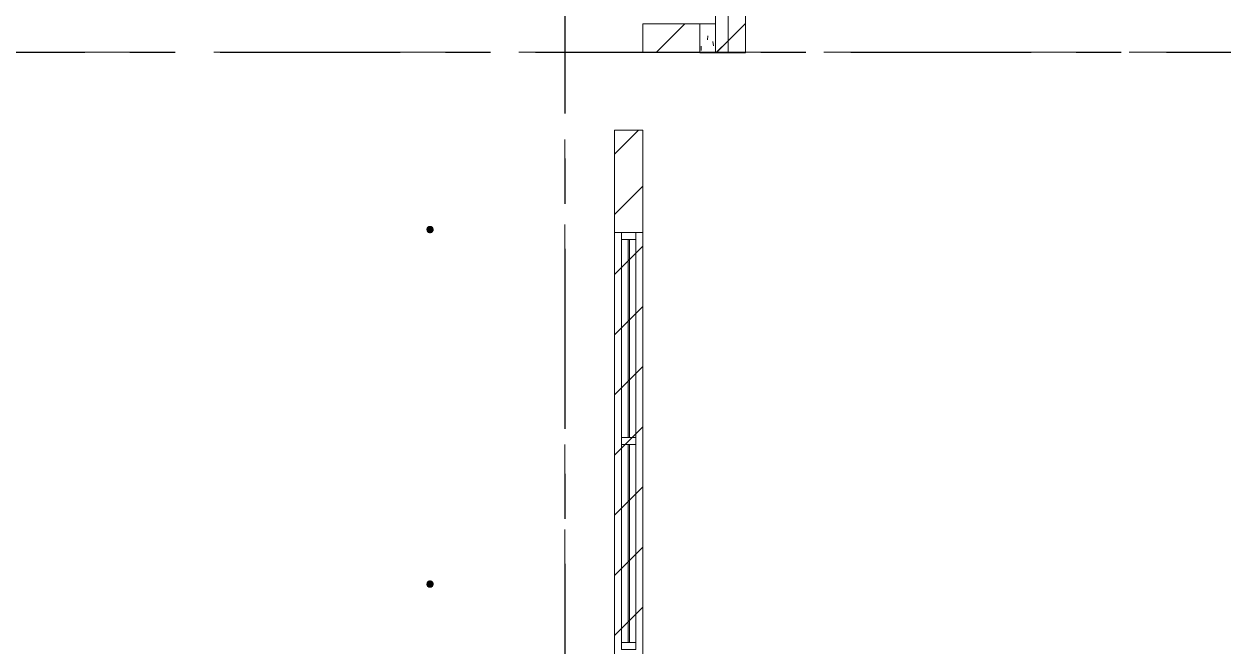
# Model space of a CAD drawing. Header units: millimetres. Extents: x -4000 to 187956, y -58990 to 162485.
# Drawn here: x 46689 to 55137, y 87263 to 91650 of the extents above; entities that cross this region are included whole.
import ezdxf

# ---------------------------------------------------------------- set-up
doc = ezdxf.new("R2010")
doc.units = ezdxf.units.MM
for name, pattern in [('Dash 1_16_', [317.5, 158.75, -158.75]), ('Grid Line', [2222.5, 1270, -317.5, 317.5, -317.5]), ('Grid Line 12_5mm', [2150, 1250, -300, 300, -300])]:
    doc.linetypes.add(name, pattern=pattern)
for name, color, linetype, lineweight in [('A-GLAZ-CURT', 52, 'Continuous', 9), ('A-GLAZ-CWMG', 51, 'Continuous', 9), ('A-WALL', 113, 'Continuous', 13), ('A-WALL-PATT', 111, 'Continuous', 13), ('F-SPRN', 3, 'Continuous', 9), ('P-PIPE', 3, 'Continuous', 9), ('P-PIPE-CNTR', 3, 'Continuous', 9), ('S-GRID', 1, 'Continuous', 30)]:
    doc.layers.add(name, color=color, linetype=linetype, lineweight=lineweight)
pattern_1 = [(45, (0, 0), (-212.132, 212.132), [])]

# ---------------------------------------------------------------- blocks, each defined once
blk = doc.blocks.new('System Panel - System Panel1-380617-FFS - TANG 1')
at = {"layer": 'A-GLAZ-CURT', "color": 253}
for p, q in [((-698, 5), (698, 5)), ((698, -5), (-698, -5))]:
    blk.add_line(p, q, dxfattribs=at)
at = {"layer": 'A-GLAZ-CURT', "color": 254}
for p, q in [((698, 5), (-698, 5)), ((-698, -5), (-698, 5)), ((-698, 5), (-698, -5)), ((698, 5), (698, -5)), ((698, 5), (698, -5)), ((-698, -5), (698, -5))]:
    blk.add_line(p, q, dxfattribs=at)
blk = doc.blocks.new('Rectangular Mullion - 50 x 100-V783-FFS - TANG 1')
at = {"layer": 'A-GLAZ-CWMG', "color": 252}
for p, q in [((50900, 84346.3), (51000, 84346.3)), ((50900, 82950.3), (50900, 84346.3)), ((51000, 84346.3), (51000, 82950.3)), ((51000, 82950.3), (50900, 82950.3))]:
    blk.add_line(p, q, dxfattribs=at)
at = {"layer": 'A-GLAZ-CWMG', "color": 254}
for p, q in [((51000, 84346.3), (50900, 84346.3)), ((50900, 82950.3), (51000, 82950.3))]:
    blk.add_line(p, q, dxfattribs=at)
at = {"layer": 'A-GLAZ-CWMG', "color": 253}
for p, q in [((50900, 84346.3), (50900, 82950.3)), ((51000, 84346.3), (51000, 82950.3))]:
    blk.add_line(p, q, dxfattribs=at)
blk = doc.blocks.new('Rectangular Mullion - 50 x 100-V784-FFS - TANG 1')
at = {"layer": 'A-GLAZ-CWMG', "color": 254}
for p, q in [((50900, 90130.3), (50945, 90130.3)), ((50945, 90130.3), (50900, 90130.3)), ((50900, 90130.3), (50900, 88734.3)), ((50945, 90130.3), (50955, 90130.3)), ((50955, 90130.3), (51000, 90130.3)), ((51000, 90130.3), (50955, 90130.3)), ((51000, 88734.3), (51000, 90130.3)), ((50900, 88734.3), (50945, 88734.3)), ((50945, 88734.3), (50900, 88734.3)), ((50955, 88734.3), (50945, 88734.3)), ((50955, 88734.3), (51000, 88734.3)), ((51000, 88734.3), (50955, 88734.3))]:
    blk.add_line(p, q, dxfattribs=at)
at = {"layer": 'A-GLAZ-CWMG', "color": 253}
for p, q in [((50900, 88734.3), (50900, 90130.3)), ((51000, 88734.3), (51000, 90130.3))]:
    blk.add_line(p, q, dxfattribs=at)
at = {"layer": 'A-GLAZ-CWMG', "color": 90}
for p, q in [((50955, 90130.3), (50945, 90130.3)), ((50945, 88734.3), (50955, 88734.3))]:
    blk.add_line(p, q, dxfattribs=at)
blk = doc.blocks.new('Rectangular Mullion - 50 x 100-V786-FFS - TANG 1')
at = {"layer": 'A-GLAZ-CWMG', "color": 252}
for p, q in [((0, 50), (-50, 50)), ((-50, 50), (-50, -50)), ((0, -50), (0, 50)), ((-50, -50), (0, -50))]:
    blk.add_line(p, q, dxfattribs=at)
at = {"layer": 'A-GLAZ-CWMG', "color": 254}
for p, q in [((-50, 5), (-50, 50)), ((-50, -50), (-50, -5))]:
    blk.add_line(p, q, dxfattribs=at)
at = {"layer": 'A-GLAZ-CWMG', "color": 253}
for p, q in [((-50, 50), (0, 50)), ((0, 50), (0, -50)), ((0, -50), (-50, -50))]:
    blk.add_line(p, q, dxfattribs=at)
at = {"layer": 'A-GLAZ-CWMG', "color": 90}
blk.add_line((-50, -5), (-50, 5), dxfattribs=at)
blk = doc.blocks.new('Rectangular Mullion - 50 x 100-V787-FFS - TANG 1')
at = {"layer": 'A-GLAZ-CWMG', "color": 253}
for p, q in [((25, 50), (-25, 50)), ((-25, -50), (25, -50))]:
    blk.add_line(p, q, dxfattribs=at)
at = {"layer": 'A-GLAZ-CWMG', "color": 254}
for p, q in [((-25, 50), (-25, 5)), ((25, 5), (25, 50)), ((-25, -5), (-25, -50)), ((25, -50), (25, -5))]:
    blk.add_line(p, q, dxfattribs=at)
at = {"layer": 'A-GLAZ-CWMG', "color": 252}
for p, q in [((-25, -50), (-25, 50)), ((-25, 50), (25, 50)), ((25, 50), (25, -50)), ((25, -50), (-25, -50))]:
    blk.add_line(p, q, dxfattribs=at)
at = {"layer": 'A-GLAZ-CWMG', "color": 90}
for p, q in [((-25, 5), (-25, -5)), ((25, -5), (25, 5))]:
    blk.add_line(p, q, dxfattribs=at)
blk = doc.blocks.new('Rectangular Mullion - 50 x 100-V788-FFS - TANG 1')
at = {"layer": 'A-GLAZ-CWMG', "color": 253}
for p, q in [((25, 50), (-25, 50)), ((-25, -50), (25, -50))]:
    blk.add_line(p, q, dxfattribs=at)
at = {"layer": 'A-GLAZ-CWMG', "color": 254}
for p, q in [((-25, 50), (-25, 5)), ((25, 5), (25, 50)), ((-25, -5), (-25, -50)), ((25, -50), (25, -5))]:
    blk.add_line(p, q, dxfattribs=at)
at = {"layer": 'A-GLAZ-CWMG', "color": 252}
for p, q in [((-25, -50), (-25, 50)), ((-25, 50), (25, 50)), ((25, 50), (25, -50)), ((25, -50), (-25, -50))]:
    blk.add_line(p, q, dxfattribs=at)
at = {"layer": 'A-GLAZ-CWMG', "color": 90}
for p, q in [((-25, 5), (-25, -5)), ((25, -5), (25, 5))]:
    blk.add_line(p, q, dxfattribs=at)
blk = doc.blocks.new('FP_928-FFS - TANG 1')
at = {"layer": 'A-WALL', "color": 53, "lineweight": 15}
blk.add_line((51450, 91650), (51450, 91450), dxfattribs=at)
at = {"layer": 'A-WALL', "color": 50, "lineweight": 15}
blk.add_line((51450, 91450), (51450, 91445.9), dxfattribs=at)
at = {"layer": 'A-WALL-PATT', "color": 254, "lineweight": 9}
for p, q in [((51451.1, 91650), (51451.2, 91645)), ((51504.6, 91537.9), (51508.4, 91567)), ((51541.5, 91525.3), (51546.4, 91496.3)), ((51459.7, 91463.6), (51461.4, 91492.6))]:
    blk.add_line(p, q, dxfattribs=at)
blk = doc.blocks.new('Walls 1 - Walls 1-594429-FFS - TANG 1')
at = {"layer": 'A-WALL-PATT', "lineweight": 9}
h = blk.add_hatch(dxfattribs=at)
h.set_pattern_fill('FP_12', color=250, style=0, pattern_type=2)
h.set_pattern_definition(pattern_1)
h.paths.add_polyline_path([(51561.4, 91445.9), (51773.2, 91445.9), (51773.2, 101450), (51561.4, 101450), (51561.4, 91858.9)])
at = {"layer": 'A-WALL', "color": 50, "lineweight": 15}
for p, q in [((51561.4, 101450), (51561.4, 91445.9)), ((51773.2, 91445.9), (51773.2, 101450)), ((51450, 91450), (51450, 91445.9)), ((51450, 91445.9), (51561.4, 91445.9)), ((51561.4, 91445.9), (51773.2, 91445.9))]:
    blk.add_line(p, q, dxfattribs=at)
at = {"layer": 'A-WALL', "color": 35, "lineweight": 15}
for p in [(51650, 101450), (51450, 91445.9), (51773.2, 91445.9)]:
    blk.add_line(p, (51650, 91445.9), dxfattribs=at)
at = {"layer": 'A-WALL', "color": 53, "lineweight": 15}
blk.add_line((51450, 91650), (51450, 91450), dxfattribs=at)
at = {"layer": 'A-WALL', "color": 50, "lineweight": 15}
blk.add_blockref('FP_928-FFS - TANG 1', (0, 0), dxfattribs=at)
blk = doc.blocks.new('CMF2_NHAXUONG_A_rvt-1-FFS - TANG 1')
at = {"layer": 'A-WALL-PATT', "lineweight": 9}
h = blk.add_hatch(dxfattribs=at)
h.set_pattern_fill('FP_12', color=250, style=0, pattern_type=2)
h.set_pattern_definition(pattern_1)
h.paths.add_polyline_path([(51649.8, 91450), (51649.8, 91650), (51049.8, 91650), (51049.8, 91450)])
h = blk.add_hatch(dxfattribs=at)
h.set_pattern_fill('FP_12', color=250, style=0, pattern_type=2)
h.set_pattern_definition(pattern_1)
h.paths.add_polyline_path([(51561.4, 91450), (51561.4, 91650), (51050, 91650), (51050, 91450)])
h = blk.add_hatch(dxfattribs=at)
h.set_pattern_fill('FP_12', color=250, style=0, pattern_type=2)
h.set_pattern_definition(pattern_1)
h.paths.add_polyline_path([(50850, 74000), (51050, 74000), (51050, 90900), (50850, 90900), (50850, 75506.3)])
at = {"layer": 'A-WALL', "color": 50, "lineweight": 15}
for p, q in [((51049.8, 91650), (51049.8, 91450)), ((51561.4, 91650), (51050, 91650)), ((51050, 91650), (51050, 91450)), ((51561.4, 91450), (51561.4, 91650)), ((51649.8, 91450), (51649.8, 91650)), ((51049.8, 91450), (51649.8, 91450)), ((51050, 91450), (51561.4, 91450)), ((50850, 90900), (50850, 74000)), ((51050, 90900), (50850, 90900)), ((51050, 82900.3), (51050, 90900))]:
    blk.add_line(p, q, dxfattribs=at)
at = {"layer": 'A-WALL', "color": 53, "lineweight": 15}
for p, q in [((51050, 91450), (51050, 91650)), ((51450, 91650), (51050, 91650)), ((51450, 91650), (51450, 91450)), ((51450, 91650), (51561.4, 91650)), ((51050, 91450), (51450, 91450)), ((51561.4, 91450), (51450, 91450)), ((50850, 90180.3), (50850, 82900.3)), ((50900, 90180.3), (51000, 90180.3)), ((51050, 82900.3), (51050, 90180.3))]:
    blk.add_line(p, q, dxfattribs=at)
at = {"layer": 'A-WALL', "color": 35, "lineweight": 15}
for p, q in [((50850, 90900), (50850, 90180.3)), ((50850, 90900), (51050, 90900)), ((51050, 90180.3), (51050, 90900)), ((50850, 90180.3), (50850, 82900.3)), ((50850, 82900.3), (50850, 90180.3)), ((50850, 90180.3), (50867.6, 90180.3)), ((50867.6, 90180.3), (50850, 90180.3)), ((50868, 90180.3), (50900, 90180.3)), ((51050, 90180.3), (50868, 90180.3)), ((51000, 90180.3), (51050, 90180.3)), ((51050, 90180.3), (51050, 82900.3)), ((51050, 82900.3), (51050, 90180.3))]:
    blk.add_line(p, q, dxfattribs=at)
at = {"layer": 'S-GRID', "linetype": 'Grid Line 12_5mm', "lineweight": 9}
for p, q in [((50500, 161185.2), (50500, -16487.4)), ((-824.3, 91450), (183641.1, 91450))]:
    blk.add_line(p, q, dxfattribs=at)
at = {"layer": 'A-GLAZ-CURT', "color": 250, "lineweight": 9, "rotation": 269.9999999999999}
for p in [(50950, 89432.3), (50950, 87986.3)]:
    blk.add_blockref('System Panel - System Panel1-380617-FFS - TANG 1', p, dxfattribs=at)
at = {"layer": 'A-GLAZ-CWMG', "color": 250, "lineweight": 9, "rotation": 89.99999999999993}
blk.add_blockref('Rectangular Mullion - 50 x 100-V786-FFS - TANG 1', (50950, 90180.3), dxfattribs=at)
at = {"layer": 'A-GLAZ-CWMG', "color": 250, "lineweight": 9}
for name, p in [('Rectangular Mullion - 50 x 100-V783-FFS - TANG 1', (0, 5784)), ('Rectangular Mullion - 50 x 100-V784-FFS - TANG 1', (0, 0)), ('Rectangular Mullion - 50 x 100-V783-FFS - TANG 1', (0, 4338)), ('Rectangular Mullion - 50 x 100-V784-FFS - TANG 1', (0, -1446))]:
    blk.add_blockref(name, p, dxfattribs=at)
at = {"layer": 'A-GLAZ-CWMG', "color": 250, "lineweight": 9, "extrusion": (0, 0, -1), "rotation": 270.0000000000001}
for name, p in [('Rectangular Mullion - 50 x 100-V787-FFS - TANG 1', (-50950, 88709.3)), ('Rectangular Mullion - 50 x 100-V788-FFS - TANG 1', (-50950, 87263.3))]:
    blk.add_blockref(name, p, dxfattribs=at)
at = {"layer": 'A-WALL', "color": 250, "lineweight": 9}
blk.add_blockref('Walls 1 - Walls 1-594429-FFS - TANG 1', (0, 0), dxfattribs=at)
blk = doc.blocks.new('Sprinkler_Up - DN20-V609-FFS - TANG 1')
at = {"layer": 'F-SPRN', "transparency": 33554534}
for points in [[(-13.5, 0), (-3.9, 0.7), (-1.7, 2.9), (-1.2, 3.5), (-0.6, 4), (0.6, 4), (1.2, 3.5), (1.7, 2.9), (4.6, 0), (22.2, 0), (18, 13.1), (6.9, 21.2), (-6.9, 21.2), (-18, 13.1), (-22.2, 0)], [(0, -21.2), (6.9, -21.2), (18, -13.1), (22.2, 0), (3.9, -0.7), (1.7, -2.9), (1.2, -3.5), (0.6, -4), (-0.6, -4), (-1.2, -3.5), (-1.7, -2.9), (-4.6, 0), (-22.2, 0), (-18, -13.1), (-6.9, -21.2)], [(0, -16.7), (4.3, -16.1), (11.8, -11.8), (16.1, -4.3), (16.1, 4.3), (11.8, 11.8), (8.3, 14.4), (0, 16.7), (-4.3, 16.1), (-11.8, 11.8), (-16.1, 4.3), (-16.1, -4.3), (-11.8, -11.8), (-8.3, -14.4)], [(0, -15.6), (7.8, -13.5), (13.5, -7.8), (15.1, -4), (15.1, 4), (13.5, 7.8), (7.8, 13.5), (0, 15.6), (-7.8, 13.5), (-11, 11), (-15.1, 4), (-15.1, -4), (-11, -11), (-7.8, -13.5)], [(-10.9, -5.5), (-10.9, 5.4), (-14.5, 5.4), (-14.5, -5.5)], [(-7.7, -5.5), (-7.7, 5.4), (-10.9, 5.4), (-10.9, -5.5)], [(0, -5.5), (0, 5.4), (-7.7, 5.4), (-7.7, -5.5)], [(0, 0), (5.7, 0), (2.9, 4.9), (-2.9, 4.9), (-5.7, 0)], [(-2.9, -4.9), (2.9, -4.9), (5.7, 0), (-5.7, 0)], [(0, 0), (4.6, 0), (0, 4.6), (-4.6, 0)], [(0, -4.6), (4.6, 0), (-4.6, 0)], [(0, -2.6), (1.3, 0), (-1.8, 0)], [(-1.3, 0), (1.8, 0), (0, 2.6)], [(7.7, -5.5), (7.7, 5.4), (0, 5.4), (0, -5.5)], [(10.9, -5.5), (10.9, 5.4), (7.7, 5.4), (7.7, -5.5)], [(14.5, -5.5), (14.5, 5.4), (10.9, 5.4), (10.9, -5.5)]]:
    blk.add_hatch(color=1, dxfattribs=at).paths.add_polyline_path(points)
at = {"layer": 'F-SPRN', "color": 1}
for p, q in [((-11.5, 5.4), (-14.5, 5.4)), ((-14.5, 5.4), (-11.3, 5.4)), ((-14.5, 5.4), (-14.5, 3.7)), ((-14.5, 3.3), (-14.5, 0)), ((-11.5, 5.4), (-11.5, 4)), ((-10.9, 1.9), (-10.9, 3.6)), ((-10.8, 5.4), (-8, 5.4)), ((-8.1, 5.4), (-10.8, 5.4)), ((-8.1, 5.4), (-8.1, 2.8)), ((-8.1, 2.5), (-8.1, 0.7)), ((-7.7, 4.8), (-7.7, 2.7)), ((-7.7, 4.8), (-7.7, 2.7)), ((-7.7, 2.1), (-7.7, 0.5)), ((-7.7, 2.1), (-7.7, 0.5)), ((-6.7, 5.4), (-4.7, 5.4)), ((-5.8, 3.8), (-5.8, 2.2)), ((-2.1, 0), (-2.1, 0)), ((-2.1, 0), (-2.1, -0.1)), ((-0.5, 2), (-0.6, 2)), ((-0.6, 2), (-0.6, 2)), ((0, 2.1), (-0.1, 2.1)), ((2.1, 0), (2.1, 0.1)), ((2.1, 0), (2.1, 0)), ((4.7, 5.4), (6.5, 5.4)), ((7.7, 5.4), (10.8, 5.4)), ((7.7, 5.2), (7.7, 2.7)), ((7.7, 5.2), (7.7, 2.7)), ((7.7, 2.3), (7.7, 0.5)), ((7.7, 2.3), (7.7, 0.5)), ((10.8, 5.4), (8.1, 5.4)), ((8.1, 5.4), (8.1, 2.8)), ((8.1, 2.5), (8.1, 0.4)), ((10.9, 5.4), (14.5, 5.4)), ((10.9, 3.6), (10.9, 0.2)), ((14.5, 5.4), (11.5, 5.4)), ((11.5, 5.4), (11.5, 4)), ((11.5, 3), (11.5, 0.2)), ((14.5, 5.4), (14.5, -5.5)), ((-14.5, -1.3), (-14.5, -3.7)), ((-11.1, -5.5), (-14.5, -5.5)), ((-14.5, -5.5), (-11.5, -5.5)), ((-10.9, -2.6), (-10.9, -1.3)), ((-10.8, -5.5), (-8.1, -5.5)), ((-7.8, -5.5), (-10.8, -5.5)), ((-8.1, -4.2), (-8.1, -5.5)), ((-7.7, -2.7), (-7.7, -4)), ((-7.7, -2.7), (-7.7, -4)), ((-7, -5.5), (-5.8, -5.5)), ((-4.8, -5.5), (-7, -5.5)), ((-5.8, -2.3), (-5.8, -3.8)), ((-2.1, -0.3), (-2, -0.4)), ((-2, -0.4), (-2, -0.5)), ((-2, -0.5), (-2, -0.6)), ((-2, -0.6), (-2, -0.7)), ((-2, -0.7), (-1.9, -0.7)), ((-1.9, -0.7), (-1.9, -0.8)), ((-1.9, -0.8), (-1.9, -0.9)), ((-1.9, -0.9), (-1.8, -1)), ((-1.8, -1), (-1.8, -1.1)), ((-1.8, -1), (-1.8, -1)), ((-1.8, -1.1), (-1.7, -1.2)), ((-1.7, -1.2), (-1.6, -1.3)), ((-1.7, -1.2), (-1.7, -1.2)), ((-1.6, -1.3), (-1.6, -1.4)), ((-1.6, -1.4), (-1.5, -1.4)), ((-1.5, -1.4), (-1.4, -1.5)), ((-1.4, -1.5), (-1.3, -1.6)), ((-1.4, -1.5), (-1.4, -1.5)), ((-1.3, -1.6), (-1.3, -1.7)), ((-1.3, -1.7), (-1.2, -1.7)), ((-1.2, -1.7), (-1.1, -1.7)), ((-1.1, -1.7), (-1.1, -1.8)), ((-1.1, -1.8), (-1, -1.8)), ((-1, -1.8), (-0.9, -1.9)), ((-0.9, -1.9), (-0.8, -1.9)), ((-0.8, -1.9), (-0.7, -2)), ((-0.8, -1.9), (-0.8, -1.9)), ((-0.7, -2), (-0.6, -2)), ((-0.6, -2), (-0.5, -2)), ((-0.5, -2), (-0.4, -2)), ((-0.4, -2), (-0.3, -2.1)), ((-0.4, -2), (-0.4, -2)), ((-0.3, -2.1), (-0.2, -2.1)), ((-0.2, -2.1), (-0.1, -2.1)), ((-0.1, -2.1), (0, -2.1)), ((0, -2.1), (0.1, -2.1)), ((0.1, -2.1), (0.2, -2.1)), ((0.1, -2.1), (0.1, -2.1)), ((0.2, -2.1), (0.3, -2.1)), ((0.3, -2.1), (0.4, -2)), ((0.4, -2), (0.5, -2)), ((0.5, -2), (0.6, -2)), ((0.6, -2), (0.7, -2)), ((0.6, -2), (0.6, -2)), ((0.7, -2), (0.8, -1.9)), ((0.8, -1.9), (0.9, -1.9)), ((0.9, -1.9), (1, -1.8)), ((0.9, -1.9), (0.9, -1.9)), ((1, -1.8), (1.1, -1.8)), ((1.1, -1.8), (1.2, -1.7)), ((1.2, -1.7), (1.3, -1.6)), ((1.2, -1.7), (1.2, -1.7)), ((1.3, -1.6), (1.4, -1.6)), ((1.4, -1.5), (1.5, -1.5)), ((1.4, -1.6), (1.4, -1.5)), ((1.5, -1.4), (1.6, -1.3)), ((1.5, -1.5), (1.5, -1.4)), ((1.6, -1.3), (1.7, -1.2)), ((1.6, -1.3), (1.6, -1.3)), ((1.7, -1.1), (1.8, -1.1)), ((1.7, -1.2), (1.7, -1.1)), ((1.8, -1), (1.9, -0.9)), ((1.8, -1.1), (1.8, -1)), ((1.9, -0.8), (2, -0.7)), ((1.9, -0.8), (1.9, -0.8)), ((1.9, -0.9), (1.9, -0.8)), ((2, -0.4), (2.1, -0.3)), ((2, -0.5), (2, -0.4)), ((2, -0.5), (2, -0.5)), ((2, -0.6), (2, -0.5)), ((2, -0.7), (2, -0.6)), ((2.1, -0.1), (2.1, 0)), ((2.1, -0.2), (2.1, -0.1)), ((2.1, -0.3), (2.1, -0.2)), ((7, -5.5), (4.8, -5.5)), ((5.8, -2.2), (5.8, -3.8)), ((5.8, -5.5), (7, -5.5)), ((7.7, -0.5), (7.7, -2.3)), ((7.7, -0.5), (7.7, -2.3)), ((7.7, -2.7), (7.7, -5.4)), ((7.7, -2.7), (7.7, -5.4)), ((10.8, -5.5), (7.7, -5.5)), ((8.1, -0.4), (8.1, -2.5)), ((8.1, -2.8), (8.1, -5.5)), ((8.1, -5.5), (10.8, -5.5)), ((10.9, -0.2), (10.9, -3.6)), ((14.5, -5.5), (10.9, -5.5)), ((11.5, -0.2), (11.5, -3)), ((11.5, -4), (11.5, -5.5)), ((11.5, -5.5), (14.5, -5.5))]:
    blk.add_line(p, q, dxfattribs=at)
at = {"layer": 'F-SPRN', "color": 1, "flags": 128}
for points in [[(-2, 0.6), (-2, 0.5), (-2, 0.5), (-2, 0.4), (-2.1, 0.3), (-2.1, 0.2), (-2.1, 0.1), (-2.1, 0)], [(-1.7, 1.1), (-1.8, 1.1), (-1.8, 1), (-1.9, 0.9), (-1.9, 0.8), (-1.9, 0.8), (-2, 0.7), (-2, 0.6)], [(-1.4, 1.5), (-1.5, 1.5), (-1.5, 1.4), (-1.6, 1.3), (-1.6, 1.3), (-1.7, 1.2), (-1.7, 1.1)], [(-0.6, 2), (-0.7, 2), (-0.8, 1.9), (-0.9, 1.9), (-0.9, 1.9), (-1, 1.8), (-1.1, 1.8), (-1.2, 1.7), (-1.2, 1.7), (-1.3, 1.6), (-1.4, 1.6), (-1.4, 1.5)], [(-0.1, 2.1), (-0.1, 2.1), (-0.2, 2.1), (-0.3, 2.1), (-0.4, 2), (-0.5, 2)], [(2.1, 0.1), (2.1, 0.2), (2.1, 0.2), (2.1, 0.3), (2, 0.4), (2, 0.5), (2, 0.6), (2, 0.7), (1.9, 0.7), (1.9, 0.8), (1.9, 0.9), (1.8, 1), (1.8, 1), (1.8, 1.1), (1.7, 1.2), (1.7, 1.2), (1.6, 1.3), (1.6, 1.4), (1.5, 1.4), (1.4, 1.5), (1.4, 1.5), (1.3, 1.6), (1.3, 1.7), (1.2, 1.7), (1.1, 1.7), (1.1, 1.8), (1, 1.8), (0.9, 1.9), (0.8, 1.9), (0.8, 1.9), (0.7, 2), (0.6, 2), (0.5, 2), (0.4, 2), (0.4, 2), (0.3, 2.1), (0.2, 2.1), (0.1, 2.1), (0, 2.1)], [(-2.1, -0.1), (-2.1, -0.2), (-2.1, -0.2), (-2.1, -0.3)]]:
    blk.add_lwpolyline(points, dxfattribs=at)
at = {"layer": 'F-SPRN', "color": 1}
for radius, start, end in [(22.2, 360, 180), (21.9, 165.67731, 179.2615), (21.9, 144.76984, 164.81509), (21.9, 126.69417, 143.27011), (16.7, 167.68021, 180), (16.7, 167.68021, 180), (16.7, 155.38786, 164.96934), (16.7, 155.38786, 164.96934), (15.6, 166.42653, 180), (15.6, 166.42653, 180), (15.6, 150.94093, 165), (15.6, 159.61394, 165), (16.7, 136.72135, 149.93102), (16.7, 136.72135, 149.93102), (15.6, 150.94093, 156.38455), (15.6, 138.42141, 150), (15.6, 138.42141, 150), (21.9, 108.26214, 125.75069), (16.7, 121.41808, 130.57514), (16.7, 121.41808, 130.57514), (15.6, 120.52623, 133.2078), (15.6, 120.52623, 133.2078), (16.7, 106.59952, 120), (16.7, 106.59952, 120), (15.6, 114.43632, 119.98126), (15.6, 114.43632, 119.98126), (21.9, 99.348, 107.90102), (4.63, 155.78319, 180), (4.63, 155.78319, 180), (16.7, 96.41428, 105), (16.7, 96.41428, 105), (4.63, 109.01924, 138.27027), (4.63, 109.01924, 138.27027), (21.9, 90.14502, 98.85032), (15.6, 95.57619, 100.68426), (15.6, 95.57619, 100.68426), (2.56, 109.01924, 168.82781), (2.56, 109.01924, 168.82781), (2.04, 109.01924, 180), (16.7, 83.06841, 90), (16.7, 83.06841, 90), (4.63, 17.95923, 90), (4.63, 17.95923, 90), (3.81, 57.05771, 90), (2.56, 14.55988, 90), (2.56, 14.55988, 90), (2.04, 10.47029, 90), (21.9, 72.55828, 89.46239), (15.6, 75.57295, 80.58917), (15.6, 75.57295, 80.58917), (3.81, 16.16047, 43.83585), (15.6, 67.56142, 74.5481), (15.6, 67.56142, 74.5481), (16.7, 60, 75), (16.7, 60, 75), (15.6, 60.01874, 65.56368), (15.6, 60.01874, 65.56368), (21.9, 54.24931, 71.73786), (15.6, 46.7922, 60), (15.6, 46.7922, 60), (16.7, 49.42486, 58.58192), (16.7, 49.42486, 58.58192), (15.6, 30, 41.57859), (15.6, 30, 41.57859), (16.7, 30, 43.27865), (16.7, 30, 43.27865), (21.9, 36.72989, 53.30583), (15.6, 23.61545, 29.56463), (15.6, 15, 29.56463), (15.6, 15, 20.38606), (16.7, 15, 24.61214), (16.7, 15, 24.61214), (15.6, 360, 13.66176), (15.6, 0, 13.66176), (16.7, 360, 12.31979), (16.7, 0, 12.31979), (21.9, 15.18491, 35.23016), (21.9, 0.7385, 14.32269), (22.2, 180, 360), (21.9, 180.7385, 194.32269), (21.9, 195.18491, 215.23016), (21.9, 216.72989, 233.30583), (16.7, 180, 192.31979), (16.7, 180, 192.31979), (16.7, 195.03066, 204.61214), (16.7, 195.03066, 204.61214), (15.6, 181.90822, 193.66176), (15.6, 181.90822, 193.66176), (15.6, 197.33389, 209.56463), (15.6, 197.33389, 209.56463), (16.7, 210.06898, 223.27865), (16.7, 210.06898, 223.27865), (15.6, 212.54719, 221.57859), (15.6, 212.54719, 221.57859), (21.9, 234.24931, 251.73786), (16.7, 229.42486, 238.58192), (16.7, 229.42486, 238.58192), (15.6, 233.79501, 240), (15.6, 233.79501, 240), (16.7, 240, 255), (16.7, 240, 255), (15.6, 240.01874, 254.5481), (15.6, 240.01874, 254.5481), (21.9, 252.55828, 269.46239), (4.63, 197.95923, 0), (4.63, 197.95923, 360), (15.6, 255, 267.63996), (15.6, 255, 267.63996), (3.81, 196.16047, 360), (2.56, 191.16773, 270), (2.56, 191.16773, 270), (2.04, 190.47029, 270), (16.7, 263.06841, 270), (16.7, 263.06841, 270), (2.04, 270, 0), (2.56, 270, 0), (2.56, 270, 360), (21.9, 270.14502, 278.85032), (15.6, 275.57619, 280.68426), (15.6, 275.57619, 280.68426), (16.7, 276.41428, 285), (16.7, 276.41428, 285), (21.9, 279.348, 287.90102), (16.7, 286.59952, 300), (16.7, 286.59952, 300), (15.6, 294.43632, 299.98126), (15.6, 294.43632, 299.98126), (21.9, 288.26214, 305.75069), (15.6, 300, 313.2078), (15.6, 300, 313.2078), (16.7, 301.41808, 310.57514), (16.7, 301.41808, 310.57514), (15.6, 318.42141, 330), (15.6, 318.42141, 330), (16.7, 316.72135, 330), (16.7, 316.72135, 330), (21.9, 306.69417, 323.27011), (15.6, 330.43537, 345), (15.6, 330.43537, 336.38455), (15.6, 339.61394, 345), (15.6, 346.33824, 360), (15.6, 346.33824, 360), (16.7, 335.38786, 345), (16.7, 335.38786, 345), (16.7, 347.68021, 360), (16.7, 347.68021, 360), (21.9, 324.76984, 344.81509), (21.9, 345.67731, 359.2615)]:
    blk.add_arc((0, 0), radius, start, end, dxfattribs=at)
blk = doc.blocks.new('Sprinkler_Up - DN20-V610-FFS - TANG 1')
at = {"layer": 'F-SPRN', "transparency": 33554534}
for points in [[(-13.5, 0), (-3.9, 0.7), (-1.7, 2.9), (-1.2, 3.5), (-0.6, 4), (0.6, 4), (1.2, 3.5), (1.7, 2.9), (4.6, 0), (22.2, 0), (18, 13.1), (6.9, 21.2), (-6.9, 21.2), (-18, 13.1), (-22.2, 0)], [(0, -21.2), (6.9, -21.2), (18, -13.1), (22.2, 0), (3.9, -0.7), (1.7, -2.9), (1.2, -3.5), (0.6, -4), (-0.6, -4), (-1.2, -3.5), (-1.7, -2.9), (-4.6, 0), (-22.2, 0), (-18, -13.1), (-6.9, -21.2)], [(0, -16.7), (4.3, -16.1), (11.8, -11.8), (16.1, -4.3), (16.1, 4.3), (11.8, 11.8), (8.3, 14.4), (0, 16.7), (-4.3, 16.1), (-11.8, 11.8), (-16.1, 4.3), (-16.1, -4.3), (-11.8, -11.8), (-8.3, -14.4)], [(0, -15.6), (7.8, -13.5), (13.5, -7.8), (15.1, -4), (15.1, 4), (13.5, 7.8), (7.8, 13.5), (0, 15.6), (-7.8, 13.5), (-11, 11), (-15.1, 4), (-15.1, -4), (-11, -11), (-7.8, -13.5)], [(-10.9, -5.5), (-10.9, 5.4), (-14.5, 5.4), (-14.5, -5.5)], [(-7.7, -5.5), (-7.7, 5.4), (-10.9, 5.4), (-10.9, -5.5)], [(0, -5.5), (0, 5.4), (-7.7, 5.4), (-7.7, -5.5)], [(0, 0), (5.7, 0), (2.9, 4.9), (-2.9, 4.9), (-5.7, 0)], [(-2.9, -4.9), (2.9, -4.9), (5.7, 0), (-5.7, 0)], [(0, 0), (4.6, 0), (0, 4.6), (-4.6, 0)], [(0, -4.6), (4.6, 0), (-4.6, 0)], [(0, -2.6), (1.3, 0), (-1.8, 0)], [(-1.3, 0), (1.8, 0), (0, 2.6)], [(7.7, -5.5), (7.7, 5.4), (0, 5.4), (0, -5.5)], [(10.9, -5.5), (10.9, 5.4), (7.7, 5.4), (7.7, -5.5)], [(14.5, -5.5), (14.5, 5.4), (10.9, 5.4), (10.9, -5.5)]]:
    blk.add_hatch(color=1, dxfattribs=at).paths.add_polyline_path(points)
at = {"layer": 'F-SPRN', "color": 1}
for p, q in [((-11.5, 5.4), (-14.5, 5.4)), ((-14.5, 5.4), (-11.3, 5.4)), ((-14.5, 5.4), (-14.5, 3.7)), ((-14.5, 3.3), (-14.5, 0)), ((-11.5, 5.4), (-11.5, 4)), ((-10.9, 1.9), (-10.9, 3.6)), ((-10.8, 5.4), (-8, 5.4)), ((-8.1, 5.4), (-10.8, 5.4)), ((-8.1, 5.4), (-8.1, 2.8)), ((-8.1, 2.5), (-8.1, 0.7)), ((-7.7, 4.8), (-7.7, 2.7)), ((-7.7, 4.8), (-7.7, 2.7)), ((-7.7, 2.1), (-7.7, 0.5)), ((-7.7, 2.1), (-7.7, 0.5)), ((-6.7, 5.4), (-4.7, 5.4)), ((-5.8, 3.8), (-5.8, 2.2)), ((-2.1, 0), (-2.1, 0)), ((-2.1, 0), (-2.1, -0.1)), ((0, 2.1), (-0.1, 2.1)), ((2.1, 0), (2.1, 0.1)), ((2.1, 0), (2.1, 0)), ((4.7, 5.4), (6.5, 5.4)), ((7.7, 5.4), (10.8, 5.4)), ((7.7, 5.2), (7.7, 2.7)), ((7.7, 5.2), (7.7, 2.7)), ((7.7, 2.3), (7.7, 0.5)), ((7.7, 2.3), (7.7, 0.5)), ((10.8, 5.4), (8.1, 5.4)), ((8.1, 5.4), (8.1, 2.8)), ((8.1, 2.5), (8.1, 0.4)), ((10.9, 5.4), (14.5, 5.4)), ((10.9, 3.6), (10.9, 0.2)), ((14.5, 5.4), (11.5, 5.4)), ((11.5, 5.4), (11.5, 4)), ((11.5, 3), (11.5, 0.2)), ((14.5, 5.4), (14.5, -5.5)), ((-14.5, -1.3), (-14.5, -3.7)), ((-11.1, -5.5), (-14.5, -5.5)), ((-14.5, -5.5), (-11.5, -5.5)), ((-10.9, -2.6), (-10.9, -1.3)), ((-10.8, -5.5), (-8.1, -5.5)), ((-7.8, -5.5), (-10.8, -5.5)), ((-8.1, -4.2), (-8.1, -5.5)), ((-7.7, -2.7), (-7.7, -4)), ((-7.7, -2.7), (-7.7, -4)), ((-7, -5.5), (-5.8, -5.5)), ((-4.8, -5.5), (-7, -5.5)), ((-5.8, -2.3), (-5.8, -3.8)), ((-2.1, -0.3), (-2, -0.4)), ((-2, -0.4), (-2, -0.5)), ((-2, -0.5), (-2, -0.6)), ((-2, -0.6), (-2, -0.7)), ((-2, -0.7), (-1.9, -0.7)), ((-1.9, -0.7), (-1.9, -0.8)), ((-1.9, -0.8), (-1.9, -0.9)), ((-1.9, -0.9), (-1.8, -1)), ((-1.8, -1), (-1.8, -1.1)), ((-1.8, -1), (-1.8, -1)), ((-1.8, -1.1), (-1.7, -1.2)), ((-1.7, -1.2), (-1.6, -1.3)), ((-1.7, -1.2), (-1.7, -1.2)), ((-1.6, -1.3), (-1.6, -1.4)), ((-1.6, -1.4), (-1.5, -1.4)), ((-1.5, -1.4), (-1.4, -1.5)), ((-1.4, -1.5), (-1.3, -1.6)), ((-1.4, -1.5), (-1.4, -1.5)), ((-1.3, -1.6), (-1.3, -1.7)), ((-1.3, -1.7), (-1.2, -1.7)), ((-1.2, -1.7), (-1.1, -1.7)), ((-1.1, -1.7), (-1.1, -1.8)), ((-1.1, -1.8), (-1, -1.8)), ((-1, -1.8), (-0.9, -1.9)), ((-0.9, -1.9), (-0.8, -1.9)), ((-0.8, -1.9), (-0.7, -2)), ((-0.8, -1.9), (-0.8, -1.9)), ((-0.7, -2), (-0.6, -2)), ((-0.6, -2), (-0.5, -2)), ((-0.5, -2), (-0.4, -2)), ((-0.4, -2), (-0.3, -2.1)), ((-0.4, -2), (-0.4, -2)), ((-0.3, -2.1), (-0.2, -2.1)), ((-0.2, -2.1), (-0.1, -2.1)), ((-0.1, -2.1), (0, -2.1)), ((0, -2.1), (0.1, -2.1)), ((0.1, -2.1), (0.2, -2.1)), ((0.1, -2.1), (0.1, -2.1)), ((0.2, -2.1), (0.3, -2.1)), ((0.3, -2.1), (0.4, -2)), ((0.4, -2), (0.5, -2)), ((0.5, -2), (0.6, -2)), ((0.6, -2), (0.7, -2)), ((0.6, -2), (0.6, -2)), ((0.7, -2), (0.8, -1.9)), ((0.8, -1.9), (0.9, -1.9)), ((0.9, -1.9), (1, -1.8)), ((0.9, -1.9), (0.9, -1.9)), ((1, -1.8), (1.1, -1.8)), ((1.1, -1.8), (1.2, -1.7)), ((1.2, -1.7), (1.3, -1.6)), ((1.2, -1.7), (1.2, -1.7)), ((1.3, -1.6), (1.4, -1.6)), ((1.4, -1.5), (1.5, -1.5)), ((1.4, -1.6), (1.4, -1.5)), ((1.5, -1.4), (1.6, -1.3)), ((1.5, -1.5), (1.5, -1.4)), ((1.6, -1.3), (1.7, -1.2)), ((1.6, -1.3), (1.6, -1.3)), ((1.7, -1.1), (1.8, -1.1)), ((1.7, -1.2), (1.7, -1.1)), ((1.8, -1), (1.9, -0.9)), ((1.8, -1.1), (1.8, -1)), ((1.9, -0.8), (2, -0.7)), ((1.9, -0.8), (1.9, -0.8)), ((1.9, -0.9), (1.9, -0.8)), ((2, -0.4), (2.1, -0.3)), ((2, -0.5), (2, -0.4)), ((2, -0.5), (2, -0.5)), ((2, -0.6), (2, -0.5)), ((2, -0.7), (2, -0.6)), ((2.1, -0.1), (2.1, 0)), ((2.1, -0.2), (2.1, -0.1)), ((2.1, -0.3), (2.1, -0.2)), ((7, -5.5), (4.8, -5.5)), ((5.8, -2.2), (5.8, -3.8)), ((5.8, -5.5), (7, -5.5)), ((7.7, -0.5), (7.7, -2.3)), ((7.7, -0.5), (7.7, -2.3)), ((7.7, -2.7), (7.7, -5.4)), ((7.7, -2.7), (7.7, -5.4)), ((10.8, -5.5), (7.7, -5.5)), ((8.1, -0.4), (8.1, -2.5)), ((8.1, -2.8), (8.1, -5.5)), ((8.1, -5.5), (10.8, -5.5)), ((10.9, -0.2), (10.9, -3.6)), ((14.5, -5.5), (10.9, -5.5)), ((11.5, -0.2), (11.5, -3)), ((11.5, -4), (11.5, -5.5)), ((11.5, -5.5), (14.5, -5.5))]:
    blk.add_line(p, q, dxfattribs=at)
at = {"layer": 'F-SPRN', "color": 1, "flags": 128}
for points in [[(-0.6, 2), (-0.7, 2), (-0.8, 1.9), (-0.9, 1.9), (-0.9, 1.9), (-1, 1.8), (-1.1, 1.8), (-1.2, 1.7), (-1.2, 1.7), (-1.3, 1.6), (-1.4, 1.6), (-1.4, 1.5), (-1.5, 1.5), (-1.5, 1.4), (-1.6, 1.3), (-1.6, 1.3), (-1.7, 1.2), (-1.7, 1.1), (-1.8, 1.1), (-1.8, 1), (-1.9, 0.9), (-1.9, 0.8), (-1.9, 0.8), (-2, 0.7), (-2, 0.6), (-2, 0.5), (-2, 0.5), (-2, 0.4), (-2.1, 0.3), (-2.1, 0.2), (-2.1, 0.1), (-2.1, 0)], [(-0.5, 2), (-0.6, 2), (-0.6, 2)], [(-0.1, 2.1), (-0.1, 2.1), (-0.2, 2.1), (-0.3, 2.1), (-0.4, 2), (-0.5, 2)], [(1.7, 1.2), (1.7, 1.2), (1.6, 1.3), (1.6, 1.4), (1.5, 1.4), (1.4, 1.5), (1.4, 1.5), (1.3, 1.6), (1.3, 1.7), (1.2, 1.7), (1.1, 1.7), (1.1, 1.8), (1, 1.8), (0.9, 1.9), (0.8, 1.9), (0.8, 1.9), (0.7, 2), (0.6, 2), (0.5, 2), (0.4, 2), (0.4, 2), (0.3, 2.1), (0.2, 2.1), (0.1, 2.1), (0, 2.1)], [(2.1, 0.1), (2.1, 0.2), (2.1, 0.2), (2.1, 0.3), (2, 0.4), (2, 0.5), (2, 0.6), (2, 0.7), (1.9, 0.7), (1.9, 0.8), (1.9, 0.9), (1.8, 1), (1.8, 1), (1.8, 1.1), (1.7, 1.2)], [(-2.1, -0.1), (-2.1, -0.2), (-2.1, -0.2), (-2.1, -0.3)]]:
    blk.add_lwpolyline(points, dxfattribs=at)
at = {"layer": 'F-SPRN', "color": 1}
for radius, start, end in [(22.2, 360, 180), (21.9, 165.67731, 179.2615), (21.9, 144.76984, 164.81509), (21.9, 126.69417, 143.27011), (16.7, 167.68021, 180), (16.7, 167.68021, 180), (16.7, 155.38786, 164.96934), (16.7, 155.38786, 164.96934), (15.6, 166.42653, 180), (15.6, 166.42653, 180), (15.6, 150.94093, 165), (15.6, 159.61394, 165), (16.7, 136.72135, 149.93102), (16.7, 136.72135, 149.93102), (15.6, 150.94093, 156.38455), (15.6, 138.42141, 150), (15.6, 138.42141, 150), (21.9, 108.26214, 125.75069), (16.7, 121.41808, 130.57514), (16.7, 121.41808, 130.57514), (15.6, 120.52623, 133.2078), (15.6, 120.52623, 133.2078), (16.7, 106.59952, 120), (16.7, 106.59952, 120), (15.6, 114.43632, 119.98126), (15.6, 114.43632, 119.98126), (21.9, 99.348, 107.90102), (4.63, 155.78319, 180), (4.63, 155.78319, 180), (16.7, 96.41428, 105), (16.7, 96.41428, 105), (4.63, 109.01924, 138.27027), (4.63, 109.01924, 138.27027), (21.9, 90.14502, 98.85032), (15.6, 95.57619, 100.68426), (15.6, 95.57619, 100.68426), (2.56, 109.01924, 168.82781), (2.56, 109.01924, 168.82781), (2.04, 109.01924, 180), (16.7, 83.06841, 90), (16.7, 83.06841, 90), (4.63, 17.95923, 90), (4.63, 17.95923, 90), (3.81, 57.05771, 90), (2.56, 14.55988, 90), (2.56, 14.55988, 90), (2.04, 10.47029, 90), (21.9, 72.55828, 89.46239), (15.6, 75.57295, 80.58917), (15.6, 75.57295, 80.58917), (3.81, 16.16047, 43.83585), (15.6, 67.56142, 74.5481), (15.6, 67.56142, 74.5481), (16.7, 60, 75), (16.7, 60, 75), (15.6, 60.01874, 65.56368), (15.6, 60.01874, 65.56368), (21.9, 54.24931, 71.73786), (15.6, 46.7922, 60), (15.6, 46.7922, 60), (16.7, 49.42486, 58.58192), (16.7, 49.42486, 58.58192), (15.6, 30, 41.57859), (15.6, 30, 41.57859), (16.7, 30, 43.27865), (16.7, 30, 43.27865), (21.9, 36.72989, 53.30583), (15.6, 23.61545, 29.56463), (15.6, 15, 29.56463), (15.6, 15, 20.38606), (16.7, 15, 24.61214), (16.7, 15, 24.61214), (15.6, 360, 13.66176), (15.6, 0, 13.66176), (16.7, 360, 12.31979), (16.7, 0, 12.31979), (21.9, 15.18491, 35.23016), (21.9, 0.7385, 14.32269), (22.2, 180, 360), (21.9, 180.7385, 194.32269), (21.9, 195.18491, 215.23016), (21.9, 216.72989, 233.30583), (16.7, 180, 192.31979), (16.7, 180, 192.31979), (16.7, 195.03066, 204.61214), (16.7, 195.03066, 204.61214), (15.6, 181.90822, 193.66176), (15.6, 181.90822, 193.66176), (15.6, 197.33389, 209.56463), (15.6, 197.33389, 209.56463), (16.7, 210.06898, 223.27865), (16.7, 210.06898, 223.27865), (15.6, 212.54719, 221.57859), (15.6, 212.54719, 221.57859), (21.9, 234.24931, 251.73786), (16.7, 229.42486, 238.58192), (16.7, 229.42486, 238.58192), (15.6, 233.79501, 240), (15.6, 233.79501, 240), (16.7, 240, 255), (16.7, 240, 255), (15.6, 240.01874, 254.5481), (15.6, 240.01874, 254.5481), (21.9, 252.55828, 269.46239), (4.63, 197.95923, 0), (4.63, 197.95923, 360), (15.6, 255, 267.63996), (15.6, 255, 267.63996), (3.81, 196.16047, 270), (2.56, 191.16773, 270), (2.56, 191.16773, 270), (2.04, 190.47029, 270), (16.7, 263.06841, 270), (16.7, 263.06841, 270), (3.81, 270, 360), (2.04, 270, 0), (2.56, 270, 0), (2.56, 270, 360), (21.9, 270.14502, 278.85032), (15.6, 275.57619, 280.68426), (15.6, 275.57619, 280.68426), (16.7, 276.41428, 285), (16.7, 276.41428, 285), (21.9, 279.348, 287.90102), (16.7, 286.59952, 300), (16.7, 286.59952, 300), (15.6, 294.43632, 299.98126), (15.6, 294.43632, 299.98126), (21.9, 288.26214, 305.75069), (15.6, 300, 313.2078), (15.6, 300, 313.2078), (16.7, 301.41808, 310.57514), (16.7, 301.41808, 310.57514), (15.6, 318.42141, 330), (15.6, 318.42141, 330), (16.7, 316.72135, 330), (16.7, 316.72135, 330), (21.9, 306.69417, 323.27011), (15.6, 330.43537, 345), (15.6, 330.43537, 336.38455), (15.6, 339.61394, 345), (15.6, 346.33824, 360), (15.6, 346.33824, 360), (16.7, 335.38786, 345), (16.7, 335.38786, 345), (16.7, 347.68021, 360), (16.7, 347.68021, 360), (21.9, 324.76984, 344.81509), (21.9, 345.67731, 359.2615)]:
    blk.add_arc((0, 0), radius, start, end, dxfattribs=at)
blk = doc.blocks.new('Steel_Transition_Threaded_HoaPhat - Standard-V953-FFS - TANG 1')
at = {"layer": 'P-PIPE', "lineweight": 13, "transparency": 33554534}
h = blk.add_hatch(color=1, dxfattribs=at)
h.paths.add_polyline_path([(49550, 126427.6), (49555.8, 126428.4), (49561.3, 126430.6), (49565.9, 126434.2), (49569.5, 126438.8), (49571.7, 126444.3), (49572.5, 126450.1), (49571.7, 126455.9), (49569.5, 126461.3), (49565.9, 126466), (49561.3, 126469.6), (49555.8, 126471.8), (49550, 126472.6), (49544.2, 126471.8), (49538.8, 126469.6), (49534.1, 126466), (49530.5, 126461.3), (49528.3, 126455.9), (49527.5, 126450.1), (49528.3, 126444.3), (49530.5, 126438.8), (49534.1, 126434.2), (49538.8, 126430.6), (49544.2, 126428.4)])
h.paths.add_polyline_path([(49550, 126430), (49544.8, 126430.7), (49540, 126432.7), (49535.8, 126435.9), (49532.6, 126440), (49530.6, 126444.9), (49529.9, 126450.1), (49530.6, 126455.3), (49532.6, 126460.1), (49535.8, 126464.3), (49540, 126467.5), (49544.8, 126469.5), (49550, 126470.2), (49555.2, 126469.5), (49560.1, 126467.5), (49564.2, 126464.3), (49567.4, 126460.1), (49569.4, 126455.3), (49570.1, 126450.1), (49569.4, 126444.9), (49567.4, 126440), (49564.2, 126435.9), (49560.1, 126432.7), (49555.2, 126430.7)])
for points in [[(49529.9, 126450.1), (49533.6, 126450.1), (49535.8, 126458.3), (49541.8, 126464.3), (49550, 126466.5), (49558.2, 126464.3), (49564.2, 126458.3), (49566.4, 126450.1), (49570.1, 126450.1), (49569.4, 126455.3), (49567.4, 126460.1), (49564.2, 126464.3), (49560.1, 126467.5), (49555.2, 126469.5), (49550, 126470.2), (49544.8, 126469.5), (49540, 126467.5), (49535.8, 126464.3), (49532.6, 126460.1), (49530.6, 126455.3)], [(49550, 126430), (49555.2, 126430.7), (49560.1, 126432.7), (49564.2, 126435.9), (49567.4, 126440), (49569.4, 126444.9), (49570.1, 126450.1), (49566.4, 126450.1), (49564.2, 126441.9), (49558.2, 126435.9), (49550, 126433.7), (49541.8, 126435.9), (49535.8, 126441.9), (49533.6, 126450.1), (49529.9, 126450.1), (49530.6, 126444.9), (49532.6, 126440), (49535.8, 126435.9), (49540, 126432.7), (49544.8, 126430.7)], [(49550, 126431.6), (49554.8, 126432.2), (49559.3, 126434.1), (49563.1, 126437), (49566, 126440.8), (49567.9, 126445.3), (49568.5, 126450.1), (49567.9, 126454.9), (49566, 126459.3), (49563.1, 126463.2), (49559.3, 126466.1), (49554.8, 126468), (49550, 126468.6), (49545.2, 126468), (49540.8, 126466.1), (49536.9, 126463.2), (49534, 126459.3), (49532.1, 126454.9), (49531.5, 126450.1), (49532.1, 126445.3), (49534, 126440.8), (49536.9, 126437), (49540.8, 126434.1), (49545.2, 126432.2)]]:
    blk.add_hatch(color=1, dxfattribs=at).paths.add_polyline_path(points)
at = {"layer": 'P-PIPE', "color": 20, "lineweight": 13}
for radius, start, end in [(22.5, 0, 180), (22.5, 0, 180), (20.1, 90.52458, 98.50889), (20.1, 75.0607, 87.9279), (22.5, 180, 0), (22.5, 180, 0), (20.1, 166.04994, 180), (20.1, 180, 193.95006), (20.1, 150, 162.74488), (20.1, 197.25512, 210), (18.5, 166.59392, 180), (18.5, 166.59392, 180), (18.5, 180, 193.40608), (18.5, 180, 193.40608), (18.5, 157.6232, 165), (18.5, 157.6232, 165), (18.5, 195, 202.3768), (18.5, 195, 202.3768), (20.1, 128.8856, 148.15532), (20.1, 211.84468, 231.1144), (16.4, 180.81064, 191.45326), (16.4, 168.54674, 175.16067), (18.5, 136.42974, 150), (18.5, 136.42974, 150), (18.5, 210, 223.57026), (18.5, 210, 223.57026), (16.4, 158.0319, 163.50595), (16.4, 141.9681, 150), (16.4, 210.66354, 218.0319), (18.5, 123.49758, 133.20406), (18.5, 123.49758, 133.20406), (18.5, 226.79594, 236.50242), (18.5, 226.79594, 236.50242), (20.1, 109.68592, 125.00431), (20.1, 234.99569, 255), (16.4, 230.47333, 236.63885), (16.4, 121.07383, 126.45372), (18.5, 106.81896, 120), (18.5, 106.81896, 120), (18.5, 240, 255), (18.5, 240, 255), (16.4, 113.40447, 120), (16.4, 240, 246.59553), (16.4, 246.9681, 255), (16.4, 107.46566, 111.9681), (20.1, 100.99748, 105), (20.1, 255.0607, 267.9279), (18.5, 91.43525, 103.20464), (18.5, 91.43525, 103.20464), (16.4, 96.21321, 104.60424), (18.5, 258.09865, 270), (18.5, 258.09865, 270), (16.4, 264.1652, 268.50595), (18.5, 78.09865, 90), (18.5, 78.09865, 90), (20.1, 270.52458, 278.50889), (18.5, 271.43525, 283.20464), (18.5, 271.43525, 283.20464), (16.4, 276.45372, 283.90628), (20.1, 280.99748, 285), (16.4, 66.9681, 75), (18.5, 60, 75), (18.5, 60, 75), (16.4, 287.46566, 291.9681), (20.1, 54.99569, 75), (18.5, 286.81896, 300), (18.5, 286.81896, 300), (16.4, 293.40447, 300), (20.1, 289.68592, 305.00431), (18.5, 46.79594, 56.50242), (18.5, 46.79594, 56.50242), (18.5, 303.49758, 313.20406), (18.5, 303.49758, 313.20406), (20.1, 31.84468, 51.1144), (20.1, 308.8856, 328.15532), (16.4, 30, 38.0319), (18.5, 30, 43.57026), (18.5, 30, 43.57026), (18.5, 316.42974, 330), (18.5, 316.42974, 330), (16.4, 338.0319, 342.86912), (16.4, 0, 8.0319), (16.4, 351.9681, 0), (18.5, 15, 22.3768), (18.5, 15, 22.3768), (18.5, 337.6232, 345), (18.5, 337.6232, 345), (20.1, 17.25512, 30), (20.1, 330, 342.74488), (18.5, 0, 13.40608), (18.5, 0, 13.40608), (18.5, 346.59392, 0), (18.5, 346.59392, 0), (20.1, 0, 13.95006), (20.1, 346.04994, 0)]:
    blk.add_arc((49550, 126450.1), radius, start, end, dxfattribs=at)

msp = doc.modelspace()

# ---------------------------------------------------------------- block references
at = {"lineweight": 5}
msp.add_blockref('CMF2_NHAXUONG_A_rvt-1-FFS - TANG 1', (0, 0), dxfattribs=at)

# ---------------------------------------------------------------- next in the draw order: hatches: boundary and pattern name
at = {"layer": 'P-PIPE', "transparency": 33554534}
for points in [[(49541.7, 90185.6), (49542.8, 90187.6), (49541.7, 90191.7), (49542.8, 90195.9), (49545.8, 90199), (49557.2, 90204.3), (49558.4, 90208.4), (49557.2, 90212.6), (49555.9, 90214.3), (49550, 90216.8), (49541.7, 90214.6), (49535.5, 90208.4), (49533.3, 90200.1), (49535.5, 90191.7), (49538.2, 90188.3)], [(49550, 90183.4), (49558.4, 90185.6), (49561.8, 90188.3), (49566.1, 90195.8), (49566.1, 90204.4), (49561.8, 90211.9), (49558.4, 90214.6), (49550, 90216.8), (49545.7, 90216.2), (49538.2, 90211.9), (49533.9, 90204.4), (49533.9, 90195.8), (49538.2, 90188.3), (49541.7, 90185.6)], [(49541.7, 87685.6), (49542.8, 87687.6), (49541.7, 87691.7), (49542.8, 87695.9), (49545.8, 87699), (49557.2, 87704.3), (49558.4, 87708.4), (49557.2, 87712.6), (49555.9, 87714.3), (49550, 87716.8), (49541.7, 87714.6), (49535.5, 87708.4), (49533.3, 87700.1), (49535.5, 87691.7), (49538.2, 87688.3)], [(49550, 87683.4), (49558.4, 87685.6), (49561.8, 87688.3), (49566.1, 87695.8), (49566.1, 87704.4), (49561.8, 87711.9), (49558.4, 87714.6), (49550, 87716.8), (49545.7, 87716.2), (49538.2, 87711.9), (49533.9, 87704.4), (49533.9, 87695.8), (49538.2, 87688.3), (49541.7, 87685.6)]]:
    msp.add_hatch(color=1, dxfattribs=at).paths.add_polyline_path(points)

# ---------------------------------------------------------------- next in the draw order: linework, layer by layer
at = {"layer": 'P-PIPE', "color": 1}
for centre, radius, start, end in [((49550, 90200.1), 16.7, 170.11075, 177.20298), ((49550, 90200.1), 16.7, 182.79702, 189.88925), ((49550, 90200.1), 16.7, 190.21536, 195.24866), ((49550, 90200.1), 16.7, 157.579, 164.27217), ((49550, 90200.1), 16.7, 140.69077, 147.69685), ((49550, 90200.1), 16.7, 231.87263, 237.20298), ((49550, 90191.7), 8.35, 172.0327, 181.54073), ((49550, 90191.7), 8.35, 199.90038, 209.04129), ((49550, 90191.7), 8.35, 131.03659, 150), ((49550, 90200.1), 16.7, 246.89762, 251.0986), ((49550, 90191.7), 8.35, 226.69983, 240.56919), ((49550, 90191.7), 8.35, 115.68061, 125.5287), ((49550, 90200.1), 16.7, 254.71541, 259.67271), ((49550, 90191.7), 8.35, 100.68419, 114.03868), ((49550, 90191.7), 8.35, 249.00268, 259.23689), ((49550, 90191.7), 8.35, 90, 100.68419), ((49550, 90200.1), 16.7, 266.00419, 273.52882), ((49550, 90208.4), 8.35, 270, 280.68419), ((49550, 90208.4), 8.35, 69.00268, 79.23689), ((49550, 90208.4), 8.35, 46.69983, 60.56919), ((49550, 90200.1), 16.7, 284.68823, 289.30822), ((49550, 90208.4), 8.35, 316.31827, 330), ((49550, 90208.4), 8.35, 20.12852, 29.04129), ((49550, 90208.4), 8.35, 8.03848, 17.99182), ((49550, 90200.1), 16.7, 46.03173, 51.87263), ((49550, 90200.1), 16.7, 308.12737, 313.96827), ((49550, 90200.1), 16.7, 32.30315, 45.28459), ((49550, 90200.1), 16.7, 314.71541, 320.69077), ((49550, 90200.1), 16.7, 25.03638, 31.09738), ((49550, 90200.1), 16.7, 328.90262, 336.68603), ((49550, 90200.1), 16.7, 16.93755, 22.421), ((49550, 90200.1), 16.7, 4.30926, 9.88925), ((49550, 90200.1), 16.7, 350.11075, 355.69074), ((49550, 87700.1), 16.7, 170.11075, 177.20298), ((49550, 87700.1), 16.7, 182.79702, 189.88925), ((49550, 87700.1), 16.7, 190.21536, 195.24866), ((49550, 87700.1), 16.7, 157.579, 164.27217), ((49550, 87700.1), 16.7, 140.69077, 147.69685), ((49550, 87691.7), 8.35, 172.0327, 181.54073), ((49550, 87691.7), 8.35, 131.03659, 150), ((49550, 87691.7), 8.35, 115.68061, 125.5287), ((49550, 87691.7), 8.35, 100.68419, 114.03868), ((49550, 87691.7), 8.35, 90, 100.68419), ((49550, 87708.4), 8.35, 270, 280.68419), ((49550, 87708.4), 8.35, 69.00268, 79.23689), ((49550, 87708.4), 8.35, 46.69983, 60.56919), ((49550, 87708.4), 8.35, 316.31827, 330), ((49550, 87708.4), 8.35, 20.12852, 29.04129), ((49550, 87708.4), 8.35, 8.03848, 17.99182), ((49550, 87700.1), 16.7, 46.03173, 51.87263), ((49550, 87700.1), 16.7, 32.30315, 45.28459), ((49550, 87700.1), 16.7, 25.03638, 31.09738), ((49550, 87700.1), 16.7, 328.90262, 336.68603), ((49550, 87700.1), 16.7, 16.93755, 22.421), ((49550, 87700.1), 16.7, 4.30926, 9.88925), ((49550, 87700.1), 16.7, 350.11075, 355.69074), ((49550, 87700.1), 16.7, 231.87263, 237.20298), ((49550, 87691.7), 8.35, 199.90038, 209.04129), ((49550, 87700.1), 16.7, 246.89762, 251.0986), ((49550, 87691.7), 8.35, 226.69983, 240.56919), ((49550, 87700.1), 16.7, 254.71541, 259.67271), ((49550, 87691.7), 8.35, 249.00268, 259.23689), ((49550, 87700.1), 16.7, 266.00419, 273.52882), ((49550, 87700.1), 16.7, 284.68823, 289.30822), ((49550, 87700.1), 16.7, 308.12737, 313.96827), ((49550, 87700.1), 16.7, 314.71541, 320.69077)]:
    msp.add_arc(centre, radius, start, end, dxfattribs=at)
at = {"layer": 'P-PIPE-CNTR', "color": 1, "linetype": 'Dash 1_16_'}
for p, q in [((49525, 90200.1), (49527.5, 90200.1)), ((49527.8, 90200.1), (49531.5, 90200.1)), ((49536.5, 90200.1), (49542.3, 90200.1)), ((49545.4, 90200.1), (49547.6, 90200.1)), ((49548.7, 90200.1), (49550, 90200.1)), ((49550, 90222.6), (49550, 90225.1)), ((49550, 90221.2), (49550, 90222.6)), ((49550, 90218.6), (49550, 90220.2)), ((49550, 90216.8), (49550, 90218.6)), ((49550, 90213.6), (49550, 90215.2)), ((49550, 90209.8), (49550, 90212.6)), ((49550, 90205.5), (49550, 90209.1)), ((49550, 90202.6), (49550, 90204.3)), ((49550, 90200.1), (49550, 90202.1)), ((49550, 90198), (49550, 90200.1)), ((49550, 90200.1), (49551.3, 90200.1)), ((49550, 90195.9), (49550, 90197.5)), ((49550, 90191.1), (49550, 90194.6)), ((49550, 90188.1), (49550, 90190.4)), ((49550, 90185), (49550, 90186.5)), ((49550, 90181.6), (49550, 90183.4)), ((49550, 90180), (49550, 90181.6)), ((49550, 90177.6), (49550, 90178.9)), ((49550, 90175.1), (49550, 90177.6)), ((49551.8, 90200.1), (49554.6, 90200.1)), ((49555.7, 90200.1), (49563.5, 90200.1)), ((49566.4, 90200.1), (49567.9, 90200.1)), ((49568.5, 90200.1), (49572.2, 90200.1)), ((49572.5, 90200.1), (49575, 90200.1)), ((49525, 87700.1), (49527.5, 87700.1)), ((49527.8, 87700.1), (49531.5, 87700.1)), ((49536.5, 87700.1), (49542.3, 87700.1)), ((49545.4, 87700.1), (49547.6, 87700.1)), ((49548.7, 87700.1), (49550, 87700.1)), ((49550, 87722.6), (49550, 87725.1)), ((49550, 87721.2), (49550, 87722.6)), ((49550, 87718.6), (49550, 87720.2)), ((49550, 87716.8), (49550, 87718.6)), ((49550, 87713.6), (49550, 87715.2)), ((49550, 87709.8), (49550, 87712.6)), ((49550, 87705.5), (49550, 87709.1)), ((49550, 87702.6), (49550, 87704.3)), ((49550, 87700.1), (49550, 87702.1)), ((49550, 87698), (49550, 87700.1)), ((49550, 87700.1), (49551.3, 87700.1)), ((49550, 87695.9), (49550, 87697.5)), ((49550, 87691.1), (49550, 87694.6)), ((49551.8, 87700.1), (49554.6, 87700.1)), ((49555.7, 87700.1), (49563.5, 87700.1)), ((49566.4, 87700.1), (49567.9, 87700.1)), ((49568.5, 87700.1), (49572.2, 87700.1)), ((49572.5, 87700.1), (49575, 87700.1)), ((49550, 87688.1), (49550, 87690.4)), ((49550, 87685), (49550, 87686.5)), ((49550, 87681.6), (49550, 87683.4)), ((49550, 87680), (49550, 87681.6)), ((49550, 87677.6), (49550, 87678.9)), ((49550, 87675.1), (49550, 87677.6))]:
    msp.add_line(p, q, dxfattribs=at)
at = {"layer": 'S-GRID', "linetype": 'Grid Line'}
for p, q in [((50500, 161185.2), (50500, -16487.4)), ((-824.3, 91450), (183641.1, 91450))]:
    msp.add_line(p, q, dxfattribs=at)

# ---------------------------------------------------------------- next in the draw order: block references
at = {"layer": 'F-SPRN', "color": 1}
for name, p in [('Sprinkler_Up - DN20-V609-FFS - TANG 1', (49550, 90200.1)), ('Sprinkler_Up - DN20-V610-FFS - TANG 1', (49550, 87700.1))]:
    msp.add_blockref(name, p, dxfattribs=at)
at = {"layer": 'P-PIPE', "color": 20, "lineweight": 13}
for p in [(0, -36250), (0, -38750)]:
    msp.add_blockref('Steel_Transition_Threaded_HoaPhat - Standard-V953-FFS - TANG 1', p, dxfattribs=at)

doc.saveas('drawing.dxf')
